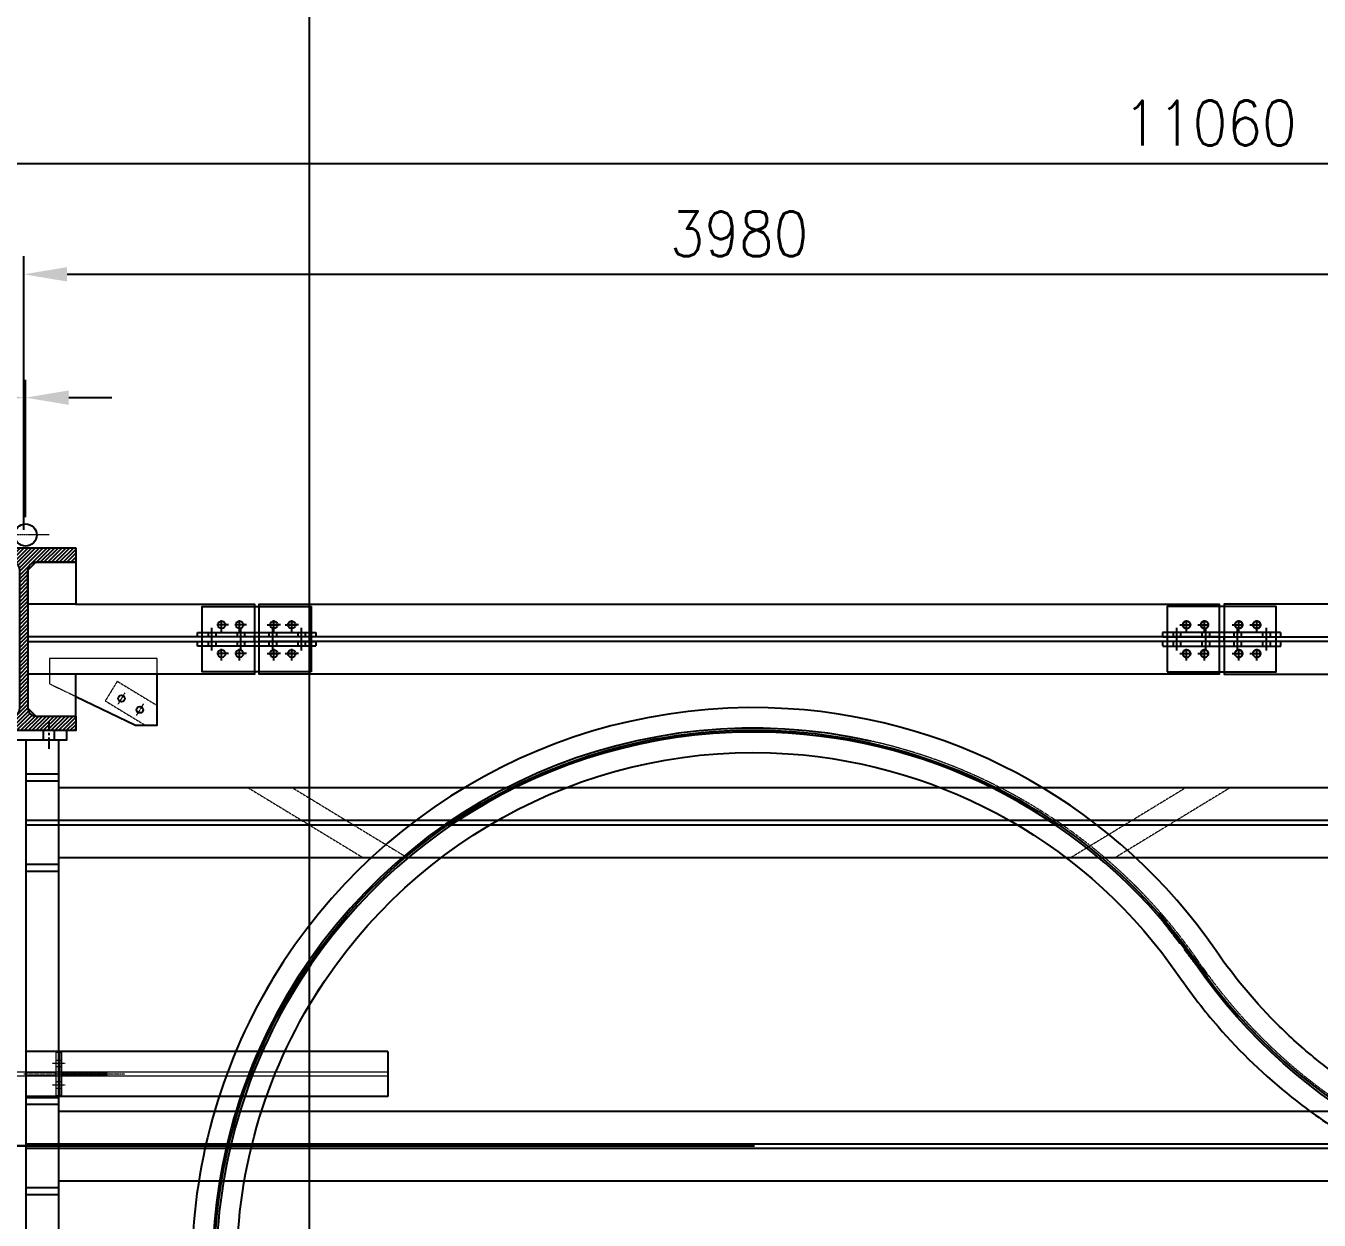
# Model space of a CAD drawing. Header units: millimetres. Extents: x 13669 to 217197, y -88248 to 24578.
# Drawn here: x 66070 to 69668, y -36798 to -33475 of the extents above; entities that cross this region are included whole.
import ezdxf

# ---------------------------------------------------------------- set-up
doc = ezdxf.new("R2010")
doc.units = ezdxf.units.MM
for name, pattern in [('CENTER', [50.8, 31.75, -6.35, 6.35, -6.35]), ('CENTER2', [1.125, 0.75, -0.125, 0.125, -0.125]), ('DASHED2', [0.375, 0.25, -0.125])]:
    doc.linetypes.add(name, pattern=pattern)
for name, color, linetype, lineweight in [('RELEVO', 170, 'Continuous', 30), ('Tx_EJES', 1, 'CENTER2', 5), ('Tx_M_OCULTAS FINO', 1, 'DASHED2', 5)]:
    doc.layers.add(name, color=color, linetype=linetype, lineweight=lineweight)
for name, color, linetype in [('SDDIM', 1, 'Continuous'), ('Tx-EJES', 1, 'CENTER'), ('Tx_DDIM', 1, 'Continuous'), ('Tx_M_EQUIPOS', 4, 'Continuous'), ('Tx_M_EXISTENTES', 8, 'Continuous'), ('Tx_M_OCULTOS', 2, 'DASHED2'), ('Tx_P_NUEVO', 4, 'Continuous')]:
    doc.layers.add(name, color=color, linetype=linetype)
doc.styles.add('ROMANS', font='romans.shx', dxfattribs={"width": 0.9})
doc.styles.get("Standard").update_dxf_attribs({"font": 'arial.ttf'})
doc.dimstyles.new('ESC 1-50', dxfattribs={"dimscale": 50, "dimtxt": 2.5, "dimasz": 2.4, "dimexe": 1, "dimexo": 1, "dimgap": 1, "dimtad": 1, "dimdec": 0, "dimtxsty": 'ROMANS', "dimcen": 2.5, "dimclrd": 256, "dimclre": 256, "dimclrt": 3, "dimadec": 0, "dimazin": 2, "dimtfac": 0.5, "dimtdec": 0, "dimtmove": 0, "dimatfit": 3, "dimfxl": 1, "dimtfill": 1, "dimtfillclr": 256, "dimtolj": 2, "dimlwd": -1, "dimarcsym": 0})
doc.dimstyles.new('ISO-25', dxfattribs={"dimtxt": 2.5, "dimasz": 2.5, "dimexe": 1.25, "dimexo": 0.625, "dimtad": 1, "dimtxsty": 'Standard', "dimcen": 2.5, "dimadec": 0, "dimazin": 0, "dimtfac": 1, "dimtmove": 0, "dimatfit": 3, "dimfxl": 1, "dimarcsym": 0})

# ---------------------------------------------------------------- blocks, each defined once
blk = doc.blocks.new('*D252')
at = {"layer": 'Defpoints', "color": 0, "transparency": 16777216}
for p in [(70044.5, -34166.6), (66064.5, -34927.4), (70044.5, -34927.4)]:
    blk.add_point(p, dxfattribs=at)
at = {"layer": 'Tx_DDIM', "lineweight": -2, "transparency": 16777216}
for p, q in [((66064.5, -34877.4), (66064.5, -34116.6)), ((70044.5, -34877.4), (70044.5, -34116.6))]:
    blk.add_line(p, q, dxfattribs=at)
at = {"layer": 'Tx_DDIM', "transparency": 16777216}
blk.add_line((66184.5, -34166.6), (69924.5, -34166.6), dxfattribs=at)
for points in [[(66184.5, -34146.6), (66184.5, -34186.6), (66064.5, -34166.6)], [(69924.5, -34146.6), (69924.5, -34186.6), (70044.5, -34166.6)]]:
    blk.add_solid(points, dxfattribs=at)
at = {"layer": 'Tx_DDIM', "color": 3, "transparency": 16777216, "insert": (68054.5, -34054.1), "char_height": 125, "attachment_point": 5, "style": 'ROMANS', "bg_fill": 3, "box_fill_scale": 1.1, "bg_fill_color": 256, "bg_fill_true_color": 13158600, "bg_fill_transparency": 0}
blk.add_mtext('\\A2;3980', dxfattribs=at)
blk = doc.blocks.new('*D254')
at = {"layer": 'Defpoints', "color": 0, "transparency": 16777216}
for p in [(74894.5, -33858.4), (74894.5, -34927.4), (63834.5, -35084.9)]:
    blk.add_point(p, dxfattribs=at)
at = {"layer": 'Tx_DDIM', "lineweight": -2, "transparency": 16777216}
for p, q in [((63834.5, -35034.9), (63834.5, -33808.4)), ((74894.5, -34877.4), (74894.5, -33808.4))]:
    blk.add_line(p, q, dxfattribs=at)
at = {"layer": 'Tx_DDIM', "transparency": 16777216}
blk.add_line((63954.5, -33858.4), (74774.5, -33858.4), dxfattribs=at)
for points in [[(63954.5, -33838.4), (63954.5, -33878.4), (63834.5, -33858.4)], [(74774.5, -33838.4), (74774.5, -33878.4), (74894.5, -33858.4)]]:
    blk.add_solid(points, dxfattribs=at)
at = {"layer": 'Tx_DDIM', "color": 3, "transparency": 16777216, "insert": (69364.5, -33745.9), "char_height": 125, "attachment_point": 5, "style": 'ROMANS', "bg_fill": 3, "box_fill_scale": 1.1, "bg_fill_color": 256, "bg_fill_true_color": 13158600, "bg_fill_transparency": 0}
blk.add_mtext('\\A2;11060', dxfattribs=at)
blk = doc.blocks.new('placas de union')
at = {"layer": 'Tx-EJES'}
for p, q in [((8488.1, 15089, -2003.9), (8450.4, 15089, -2003.9)), ((8469.3, 15070.2, -2003.9), (8469.3, 15107.9, -2003.9)), ((8538.1, 15089, -2003.9), (8500.4, 15089, -2003.9)), ((8519.3, 15070.2, -2003.9), (8519.3, 15107.9, -2003.9)), ((8633.4, 15089, -2003.9), (8595.7, 15089, -2003.9)), ((8614.5, 15070.2, -2003.9), (8614.5, 15107.9, -2003.9)), ((8683.4, 15089, -2003.9), (8645.7, 15089, -2003.9)), ((8664.5, 15070.2, -2003.9), (8664.5, 15107.9, -2003.9)), ((8488.1, 15009, -2003.9), (8450.4, 15009, -2003.9)), ((8469.3, 14990.2, -2003.9), (8469.3, 15027.9, -2003.9)), ((8538.1, 15009, -2003.9), (8500.4, 15009, -2003.9)), ((8519.3, 14990.2, -2003.9), (8519.3, 15027.9, -2003.9)), ((8633.4, 15009, -2003.9), (8595.7, 15009, -2003.9)), ((8614.5, 14990.2, -2003.9), (8614.5, 15027.9, -2003.9)), ((8683.4, 15009, -2003.9), (8645.7, 15009, -2003.9)), ((8664.5, 14990.2, -2003.9), (8664.5, 15027.9, -2003.9))]:
    blk.add_line(p, q, dxfattribs=at)
at = {"layer": 'Tx_M_EQUIPOS', "elevation": -2003.9}
blk.add_lwpolyline([(8718.5, 14958.2), (8415.3, 14958.2), (8415.3, 15139.8), (8718.5, 15139.8)], close=True, dxfattribs=at)
at = {"layer": 'Tx_M_EQUIPOS'}
for centre in [(8469.3, 15089, -2003.9), (8519.3, 15089, -2003.9), (8614.5, 15089, -2003.9), (8664.5, 15089, -2003.9), (8469.3, 15009, -2003.9), (8519.3, 15009, -2003.9), (8614.5, 15009, -2003.9), (8664.5, 15009, -2003.9)]:
    blk.add_circle(centre, 10.5, dxfattribs=at)
at = {"layer": 'Tx_M_OCULTOS'}
for p, q in [((8442.5, 15042.8, -2003.9), (8442.5, 15080.5, -2003.9)), ((8522.5, 15042.8, -2003.9), (8522.5, 15080.5, -2003.9)), ((8611.4, 15042.8, -2003.9), (8611.4, 15080.5, -2003.9)), ((8691.4, 15042.8, -2003.9), (8691.4, 15080.5, -2003.9)), ((8432.2, 15068, -2003.9), (8432.2, 15055.3, -2003.9)), ((8432.2, 15042.7, -2003.9), (8432.2, 15030, -2003.9)), ((8442.5, 15017.5, -2003.9), (8442.5, 15055.2, -2003.9)), ((8453, 15068, -2003.9), (8453, 15055.3, -2003.9)), ((8453, 15042.7, -2003.9), (8453, 15030, -2003.9)), ((8512.2, 15068, -2003.9), (8512.2, 15055.3, -2003.9)), ((8512.2, 15042.7, -2003.9), (8512.2, 15030, -2003.9)), ((8522.5, 15017.5, -2003.9), (8522.5, 15055.2, -2003.9)), ((8533, 15068, -2003.9), (8533, 15055.3, -2003.9)), ((8533, 15042.7, -2003.9), (8533, 15030, -2003.9)), ((8601.1, 15068, -2003.9), (8601.1, 15055.3, -2003.9)), ((8601.1, 15042.7, -2003.9), (8601.1, 15030, -2003.9)), ((8611.4, 15017.5, -2003.9), (8611.4, 15055.2, -2003.9)), ((8621.9, 15068, -2003.9), (8621.9, 15055.3, -2003.9)), ((8621.9, 15042.7, -2003.9), (8621.9, 15030, -2003.9)), ((8681.1, 15068, -2003.9), (8681.1, 15055.3, -2003.9)), ((8681.1, 15042.7, -2003.9), (8681.1, 15030, -2003.9)), ((8691.4, 15017.5, -2003.9), (8691.4, 15055.2, -2003.9)), ((8701.9, 15068, -2003.9), (8701.9, 15055.3, -2003.9)), ((8701.9, 15042.7, -2003.9), (8701.9, 15030, -2003.9))]:
    blk.add_line(p, q, dxfattribs=at)
at = {"layer": 'Tx_M_OCULTOS', "elevation": -2003.9}
for points in [[(8402.5, 15068), (8731.4, 15068), (8731.4, 15055.3), (8402.5, 15055.3)], [(8402.5, 15042.7), (8731.4, 15042.7), (8731.4, 15030), (8402.5, 15030)]]:
    blk.add_lwpolyline(points, close=True, dxfattribs=at)
blk = doc.blocks.new('A$C245f907e')
at = {"layer": 'Tx_M_EQUIPOS'}
blk.add_lwpolyline([(-144.5, 0), (-144.5, -40.4), (-33.5, -40.4, -0.414214), (-11.3, -62.6), (-11.3, -446.4, -0.414214), (-33.5, -468.6), (-144.5, -468.6), (-144.5, -509), (144.5, -509), (144.5, -468.6), (33.5, -468.6, -0.414214), (11.3, -446.4), (11.3, -62.6, -0.414214), (33.5, -40.4), (144.5, -40.4), (144.5, 0)], format="xyb", close=True, dxfattribs=at)
blk = doc.blocks.new('*D281')
at = {"layer": 'Defpoints', "color": 0, "transparency": 16777216}
for p in [(66064.5, -34509.8), (66064.5, -34601), (66069.3, -34891.9)]:
    blk.add_point(p, dxfattribs=at)
at = {"layer": 'SDDIM', "lineweight": -2, "transparency": 16777216}
for p, q in [((66064.5, -34551), (66064.5, -34459.8)), ((66069.3, -34841.9), (66069.3, -34459.8))]:
    blk.add_line(p, q, dxfattribs=at)
at = {"layer": 'SDDIM', "transparency": 16777216}
for p, q in [((65944.5, -34509.8), (65649.5, -34509.8)), ((66069.3, -34509.8), (66064.5, -34509.8)), ((66189.3, -34509.8), (66309.3, -34509.8))]:
    blk.add_line(p, q, dxfattribs=at)
for points in [[(65944.5, -34489.8), (65944.5, -34529.8), (66064.5, -34509.8)], [(66189.3, -34489.8), (66189.3, -34529.8), (66069.3, -34509.8)]]:
    blk.add_solid(points, dxfattribs=at)
at = {"layer": 'SDDIM', "color": 3, "transparency": 16777216, "insert": (65737, -34397.3), "char_height": 125, "attachment_point": 5, "style": 'ROMANS', "bg_fill": 3, "box_fill_scale": 1.1, "bg_fill_color": 256, "bg_fill_true_color": 13158600, "bg_fill_transparency": 0}
blk.add_mtext('\\A2;5', dxfattribs=at)
blk = doc.blocks.new('A$C30D82DAE')
at = {"layer": 'Tx_M_EQUIPOS'}
for points in [[(-104.9, 60), (-97, 60), (-97, -60), (-104.9, -60)], [(-104.9, 4), (-229.9, 4), (-229.9, -4), (-104.9, -4)]]:
    blk.add_lwpolyline(points, close=True, dxfattribs=at)
at = {"layer": 'Tx_M_OCULTAS FINO'}
blk.add_line((-89.1, -39), (-104.9, -39), dxfattribs=at)
blk = doc.blocks.new('*D292')
at = {"color": 0, "lineweight": -2, "transparency": 16777216}
for p, q in [((63617.2, -36620.3), (61623.1, -38064)), ((64806.5, -42458.9), (61682.8, -38144.3)), ((66858.2, -41096.9), (64864.2, -42540.6))]:
    blk.add_line(p, q, dxfattribs=at)
at = {"color": 0, "transparency": 16777216}
for points in [[(61696.3, -38134.5), (61669.3, -38154.1), (61624.1, -38063.3)], [(64820, -42449.1), (64793, -42468.6), (64865.2, -42539.9)]]:
    blk.add_solid(points, dxfattribs=at)
at = {"layer": 'Defpoints', "color": 0, "transparency": 16777216}
for p in [(63617.7, -36619.9), (61624.1, -38063.3), (66858.7, -41096.5)]:
    blk.add_point(p, dxfattribs=at)
at = {"color": 0, "transparency": 16777216, "insert": (63366.8, -40213.1), "char_height": 250, "attachment_point": 5, "rotation": 305.9046}
blk.add_mtext('5526,66', dxfattribs=at)

msp = doc.modelspace()

# ---------------------------------------------------------------- linework, layer by layer
at = {"layer": 'RELEVO'}
msp.add_line((63597.4744283, -36591.8641321), (68097.4744283, -36591.8641321), dxfattribs=at)
at = {"layer": 'Tx-EJES'}
for p, q in [((66633.4994279, -35141.8641321), (66595.7994279, -35141.8641321)), ((66633.4994279, -35141.8641321), (66595.7994279, -35141.8641321)), ((66614.6494279, -35160.7141321), (66614.6494279, -35123.0141321)), ((66614.6494279, -35160.7141321), (66614.6494279, -35123.0141321)), ((66683.4994279, -35141.8641321), (66645.7994279, -35141.8641321)), ((66683.4994279, -35141.8641321), (66645.7994279, -35141.8641321)), ((66664.6494279, -35160.7141321), (66664.6494279, -35123.0141321)), ((66664.6494279, -35160.7141321), (66664.6494279, -35123.0141321)), ((66741.0494279, -35141.864132), (66778.7494279, -35141.864132)), ((66778.7494279, -35141.8641321), (66741.0494279, -35141.8641321)), ((66759.8994279, -35160.714132), (66759.8994279, -35123.014132)), ((66759.8994279, -35160.7141321), (66759.8994279, -35123.0141321)), ((66791.0494279, -35141.864132), (66828.7494279, -35141.864132)), ((66828.7494279, -35141.8641321), (66791.0494279, -35141.8641321)), ((66809.8994279, -35160.714132), (66809.8994279, -35123.014132)), ((66809.8994279, -35160.7141321), (66809.8994279, -35123.0141321)), ((69280.534871, -35141.864132), (69318.234871, -35141.864132)), ((69299.384871, -35160.714132), (69299.384871, -35123.014132)), ((69330.534871, -35141.864132), (69368.234871, -35141.864132)), ((69349.384871, -35160.714132), (69349.384871, -35123.014132)), ((69425.784871, -35141.8641321), (69463.484871, -35141.8641321)), ((69444.634871, -35160.7141321), (69444.634871, -35123.0141321)), ((69475.784871, -35141.8641321), (69513.484871, -35141.8641321)), ((69494.634871, -35160.7141321), (69494.634871, -35123.0141321)), ((66633.4994279, -35221.8641321), (66595.7994279, -35221.8641321)), ((66633.4994279, -35221.8641321), (66595.7994279, -35221.8641321)), ((66614.6494279, -35240.7141321), (66614.6494279, -35203.0141321)), ((66614.6494279, -35240.7141321), (66614.6494279, -35203.0141321)), ((66683.4994279, -35221.8641321), (66645.7994279, -35221.8641321)), ((66683.4994279, -35221.8641321), (66645.7994279, -35221.8641321)), ((66664.6494279, -35240.7141321), (66664.6494279, -35203.0141321)), ((66664.6494279, -35240.7141321), (66664.6494279, -35203.0141321)), ((66741.0494279, -35221.864132), (66778.7494279, -35221.864132)), ((66778.7494279, -35221.8641321), (66741.0494279, -35221.8641321)), ((66759.8994279, -35240.714132), (66759.8994279, -35203.014132)), ((66759.8994279, -35240.7141321), (66759.8994279, -35203.0141321)), ((66791.0494279, -35221.864132), (66828.7494279, -35221.864132)), ((66828.7494279, -35221.8641321), (66791.0494279, -35221.8641321)), ((66809.8994279, -35240.714132), (66809.8994279, -35203.014132)), ((66809.8994279, -35240.7141321), (66809.8994279, -35203.0141321)), ((69280.534871, -35221.864132), (69318.234871, -35221.864132)), ((69299.384871, -35240.714132), (69299.384871, -35203.014132)), ((69330.534871, -35221.864132), (69368.234871, -35221.864132)), ((69349.384871, -35240.714132), (69349.384871, -35203.014132)), ((69425.784871, -35221.8641321), (69463.484871, -35221.8641321)), ((69444.634871, -35240.7141321), (69444.634871, -35203.0141321)), ((69475.784871, -35221.8641321), (69513.484871, -35221.8641321)), ((69494.634871, -35240.7141321), (69494.634871, -35203.0141321)), ((66134.474428, -35486.7641321), (66134.474428, -35411.3641321))]:
    msp.add_line(p, q, dxfattribs=at)
at = {"layer": 'Tx_EJES'}
for p, q in [((66345.8564697, -35330.7191258), (66326.1140164, -35363.1881193)), ((66397.1233015, -35361.8914205), (66377.3808482, -35394.360414)), ((66143.5744276, -36361.8641325), (66179.3744276, -36361.8641325)), ((66345.7244283, -36391.8641321), (66064.4744283, -36391.8641321)), ((66143.5744276, -36421.8641325), (66179.3744276, -36421.8641325))]:
    msp.add_line(p, q, dxfattribs=at)
at = {"layer": 'Tx_M_EQUIPOS'}
for p, q in [((65967.4744281, -35461.7641321), (66161.4744281, -35461.7641321)), ((66161.4744281, -39286.364132), (66161.4744281, -35461.7641321)), ((66161.4744279, -35594.8641321), (69947.4744281, -35594.8641321)), ((66161.4744279, -35788.8641321), (69947.4744281, -35788.8641321)), ((67077.3315065, -36329.3641321), (66069.3158471, -36329.3641321)), ((67077.3315065, -36329.3641321), (67077.3315065, -36454.3641321)), ((67077.3315065, -36454.3641321), (66069.3158471, -36454.3641321)), ((66161.4744279, -36494.8641321), (69947.4744281, -36494.8641321)), ((66161.4744279, -36688.8641321), (69947.4744281, -36688.8641321))]:
    msp.add_line(p, q, dxfattribs=at)
for points in [[(66097.9744279, -35395.9641321), (66208.974428, -35395.9641321), (66208.974428, -35278.8641321), (66075.774428, -35278.8641321), (66075.7744279, -35373.7641321), (66097.9744279, -35395.9641321)], [(66208.9744282, -35341.0704983), (66375.3415653, -35421.0887245), (66435.3415653, -35421.0887245), (66435.3415653, -35278.8641321)]]:
    msp.add_lwpolyline(points, dxfattribs=at)
msp.add_lwpolyline([(65944.4744281, -35461.7641321), (66184.4744281, -35461.7641321), (66184.4744281, -35436.3641321), (65944.4744281, -35436.3641321)], close=True, dxfattribs=at)
for centre, radius in [((66614.6494279, -35141.8641321), 10.5), ((66614.6494279, -35141.8641321), 10.5), ((66664.6494279, -35141.8641321), 10.5), ((66664.6494279, -35141.8641321), 10.5), ((66759.8994279, -35141.864132), 10.5), ((66759.8994279, -35141.8641321), 10.5), ((66809.8994279, -35141.864132), 10.5), ((66809.8994279, -35141.8641321), 10.5), ((69299.384871, -35141.864132), 10.5), ((69349.384871, -35141.864132), 10.5), ((69444.634871, -35141.8641321), 10.5), ((69494.634871, -35141.8641321), 10.5), ((66614.6494279, -35221.8641321), 10.5), ((66614.6494279, -35221.8641321), 10.5), ((66664.6494279, -35221.8641321), 10.5), ((66664.6494279, -35221.8641321), 10.5), ((66759.8994279, -35221.864132), 10.5), ((66759.8994279, -35221.8641321), 10.5), ((66809.8994279, -35221.864132), 10.5), ((66809.8994279, -35221.8641321), 10.5), ((69299.384871, -35221.864132), 10.5), ((69349.384871, -35221.864132), 10.5), ((69444.634871, -35221.8641321), 10.5), ((69494.634871, -35221.8641321), 10.5), ((66335.985243, -35346.9536225), 9), ((66387.2520748, -35378.1259173), 9)]:
    msp.add_circle(centre, radius, dxfattribs=at)
at = {"layer": 'Tx_M_EXISTENTES'}
for points in [[(70566.216167, -36672.2274351, -0.1206004276), (69902.3025807, -36509.7274351, -0.0156630846), (69823.7820142, -36465.6611371, -0.0331131326), (69667.7753156, -36356.8728297, -0.0254635619), (69558.3564297, -36259.7274351, -0.0478802715), (69381.7921538, -36049.3107684, 0.2305128716), (68191.3747479, -35375.2412216, 0.2888950362), (66729.1618526, -36174.7274351)], [(68421.0641301, -35465.2026113, 0.3259438051), (66794.9021012, -36174.7274351)], [(70566.216167, -36740.1274351, -0.2469281461), (69325.846143, -36087.7874351, 0.2297689492), (68191.3747479, -35443.2784216, 0.2827704654), (66807.4290772, -36174.7274351)], [(66874.2082636, -36174.7274351, -0.2770980326), (68191.3747479, -35500.5038647, -0.2290890454), (69278.7987613, -36120.1441018, 0.028270565), (69386.9022775, -36259.7274351, 0.0454955289), (69591.7270249, -36456.1107337), (69591.7270249, -36456.1107337, 0.0304541927), (69747.3156455, -36565.4446049, 0.1387945053), (70566.216167, -36797.2274351), (71575.4723007, -36797.2274351)], [(66754.0026916, -36131.7274351, 0.1357620361), (66531.8747481, -36934.7274351, 0.1534125901), (66812.6936021, -37828.4274351, 0.0548937564)], [(66821.0247727, -36131.7274351, 0.1415926373), (66588.9747481, -36934.7274351, 0.160251766), (66882.9584406, -37828.4274351, 0.0570164597)], [(66833.8113185, -36131.7274351, 0.1427565611), (66599.7747481, -36934.7274351, 0.1616217045), (66896.4058545, -37828.4274351, 0.0574367404)], [(66968.4499904, -37828.4274351, -0.1693200221), (66656.8747481, -36934.7274351, -0.1492709435), (66902.0672165, -36131.7274351)]]:
    msp.add_lwpolyline(points, format="xyb", dxfattribs=at)
at = {"layer": 'Tx_M_EXISTENTES', "color": 6}
msp.add_lwpolyline([(70311.2944147, -38434.7274351), (68094.3747481, -38434.7274351, -1.6557890718), (69330.2954576, -36084.7274351, 0.2469281461), (70566.216167, -36734.7274351), (71575.4723007, -36734.7274351)], format="xyb", dxfattribs=at)
at = {"layer": 'Tx_M_OCULTAS FINO'}
for p, q in [((66324.2634297, -35298.8641321), (66291.012982, -35353.5487527)), ((66324.2634297, -35298.8641321), (66435.3415653, -35366.4041039)), ((66291.012982, -35353.5487527), (66402.0911176, -35421.0887245)), ((66687.8870358, -35594.8641321), (67006.944887, -35788.8641321)), ((66811.0733471, -35594.8641321), (67130.1311983, -35788.8641321)), ((69297.8755091, -35594.8641321), (68978.8176578, -35788.8641321)), ((69421.0618204, -35594.8641321), (69102.0039691, -35788.8641321)), ((66153.5744276, -36352.8641325), (66169.3744276, -36352.8641325)), ((66153.5744276, -36370.8641325), (66169.3744276, -36370.8641325)), ((67077.3315065, -36386.4641321), (66021.4744281, -36386.4641321)), ((67077.3315065, -36397.2641321), (66021.4744281, -36397.2641321)), ((66153.5744276, -36412.8641325), (66169.3744276, -36412.8641325))]:
    msp.add_line(p, q, dxfattribs=at)
msp.add_lwpolyline([(66435.3415653, -35278.8641321), (66435.3415653, -35235.6550239), (66135.3415653, -35235.6550239), (66135.3415653, -35305.6550239), (66208.9744282, -35341.0704983)], dxfattribs=at)
msp.add_lwpolyline([(70566.216167, -36729.3274351, -0.2469281461), (69334.7447721, -36081.6674351, 0.2298917564), (68191.3747479, -35432.4557686, 0.1974845647)], format="xyb", dxfattribs=at)
for points in [[(69219.8435184, -35950.4980575), (69279.6511923, -36028.4274351), (69285.9976115, -36023.5568127), (69226.1899376, -35945.6274351)], [(69352.8668687, -36123.8274351), (69293.0591948, -36045.8980575), (69299.405614, -36041.0274351), (69359.2132879, -36118.9568127)], [(66153.5744279, -36387.8641325), (66070.7744279, -36387.8641325), (66070.7744279, -36395.8641325), (66153.5744279, -36395.8641325)]]:
    msp.add_lwpolyline(points, close=True, dxfattribs=at)
at = {"layer": 'Tx_M_OCULTAS FINO', "elevation": 0}
msp.add_lwpolyline([(66161.4744276, -36331.8641325), (66153.5744276, -36331.8641325), (66153.5744276, -36451.8641325), (66161.4744276, -36451.8641325)], close=True, dxfattribs=at)
at = {"layer": 'Tx_M_OCULTOS'}
for p, q in [((66587.8244279, -35188.0641321), (66587.8244279, -35150.3641321)), ((66667.8244279, -35188.0641321), (66667.8244279, -35150.3641321)), ((66756.7244279, -35188.0641321), (66756.7244279, -35150.3641321)), ((66836.7244279, -35188.0641321), (66836.7244279, -35150.3641321)), ((66705.7744279, -35175.5641321), (66075.7744279, -35175.5641321)), ((66075.7744279, -35175.5641321), (66075.7744279, -35188.1641321)), ((66075.7744279, -35188.1641321), (66705.7744279, -35188.1641321)), ((66577.5790103, -35162.8641321), (66577.5790103, -35175.5641321)), ((66577.5790103, -35188.1641321), (66577.5790103, -35200.8641321)), ((66587.8244279, -35213.3641321), (66587.8244279, -35175.6641321)), ((66598.3494279, -35162.8641321), (66598.3494279, -35175.5641321)), ((66598.3494279, -35188.1641321), (66598.3494279, -35200.8641321)), ((66657.5790103, -35162.8641321), (66657.5790103, -35175.5641321)), ((66657.5790103, -35188.1641321), (66657.5790103, -35200.8641321)), ((66667.8244279, -35213.3641321), (66667.8244279, -35175.6641321)), ((66678.3494279, -35162.8641321), (66678.3494279, -35175.5641321)), ((66678.3494279, -35188.1641321), (66678.3494279, -35200.8641321)), ((66705.7744279, -35188.1641321), (66705.7744279, -35175.5641321)), ((69390.509871, -35175.5641322), (66718.774428, -35175.5641322)), ((69390.509871, -35188.1641322), (66718.774428, -35188.1641322)), ((66746.4790103, -35162.8641321), (66746.4790103, -35175.5641321)), ((66746.4790103, -35188.1641321), (66746.4790103, -35200.8641321)), ((66756.7244279, -35213.3641321), (66756.7244279, -35175.6641321)), ((66767.2494279, -35162.8641321), (66767.2494279, -35175.5641321)), ((66767.2494279, -35188.1641321), (66767.2494279, -35200.8641321)), ((66826.4790103, -35162.8641321), (66826.4790103, -35175.5641321)), ((66826.4790103, -35188.1641321), (66826.4790103, -35200.8641321)), ((66836.7244279, -35213.3641321), (66836.7244279, -35175.6641321)), ((66847.2494279, -35162.8641321), (66847.2494279, -35175.5641321)), ((66847.2494279, -35188.1641321), (66847.2494279, -35200.8641321)), ((66118.974428, -35461.7641321), (66118.974428, -35436.3641321)), ((66149.974428, -35461.7641321), (66149.974428, -35436.3641321)), ((66070.7744281, -38038.8641321), (66070.7744281, -35461.7641321)), ((66070.7744281, -35556.7641321), (66161.4744281, -35556.7641321)), ((66070.7744281, -35575.8141321), (66161.4744281, -35575.8141321)), ((66070.7744279, -35685.5641321), (66161.4744279, -35685.5641321)), ((66161.4744279, -35685.5641321), (69947.4744281, -35685.5641321)), ((66070.7744279, -35698.1641321), (66161.4744279, -35698.1641321)), ((66161.4744279, -35698.1641321), (69947.4744281, -35698.1641321)), ((66070.7744281, -35807.9141321), (66161.4744281, -35807.9141321)), ((66070.7744281, -35826.9641321), (66161.4744281, -35826.9641321)), ((66070.7744281, -36456.7641321), (66161.4744281, -36456.7641321)), ((66070.7744281, -36475.8141321), (66161.4744281, -36475.8141321)), ((66070.7744279, -36585.5641321), (66161.4744279, -36585.5641321)), ((66161.4744279, -36585.5641321), (69947.4744281, -36585.5641321)), ((66070.7744279, -36598.1641321), (66161.4744279, -36598.1641321)), ((66161.4744279, -36598.1641321), (69947.4744281, -36598.1641321)), ((66070.7744281, -36707.9141321), (66161.4744281, -36707.9141321)), ((66070.7744281, -36726.9641321), (66161.4744281, -36726.9641321))]:
    msp.add_line(p, q, dxfattribs=at)
for points in [[(66547.8244279, -35162.8641321), (66876.7244279, -35162.8641321), (66876.7244279, -35175.5641321), (66547.8244279, -35175.5641321)], [(66547.8244279, -35188.1641321), (66876.7244279, -35188.1641321), (66876.7244279, -35200.8641321), (66547.8244279, -35200.8641321)], [(70033.1744281, -35188.1641321), (69403.509871, -35188.1641321), (69403.509871, -35175.5641321), (70033.1744281, -35175.5641321)]]:
    msp.add_lwpolyline(points, close=True, dxfattribs=at)

# ---------------------------------------------------------------- block references
at = {"xscale": -1}
msp.add_blockref('A$C30D82DAE', (66064.4744276, -36391.8641325), dxfattribs=at)

# ---------------------------------------------------------------- dimensions: what is measured, and where the dimension line sits
dim = msp.add_aligned_dim(p1=(66858.7472091, -41096.5103468), p2=(63617.7069365, -36619.9465909), distance=2461.2217297, dimstyle='ISO-25', override={"dimtxt": 250, "dimasz": 100})
dim.commit()
dim.dimension.update_dxf_attribs({"geometry": '*D292', "text_midpoint": (63366.8498261, -40213.1089871)})
at = {"layer": 'Tx_DDIM'}
dim = msp.add_linear_dim(base=(70044.4744281, -34166.5731402), p1=(66064.4744281, -34927.3641321), p2=(70044.4744281, -34927.3641321), dimstyle='ESC 1-50', dxfattribs=at)
dim.commit()
dim.dimension.update_dxf_attribs({"geometry": '*D252', "text_midpoint": (68054.4744281, -34166.5731402), "dimtype": 160})

# ---------------------------------------------------------------- next in the draw order: dimensions: what is measured, and where the dimension line sits
dim = msp.add_linear_dim(base=(74894.4744281, -33858.4423981), p1=(63834.4744281, -35084.8641321), p2=(74894.4744281, -34927.3641321), dimstyle='ESC 1-50', dxfattribs=at)
dim.commit()
dim.dimension.update_dxf_attribs({"geometry": '*D254', "text_midpoint": (69364.4744281, -33745.9423981)})

# ---------------------------------------------------------------- next in the draw order: hatches: boundary and pattern name
h = msp.add_hatch()
h.set_pattern_fill('ANSI31', color=1, scale=60, angle=360)
h.set_pattern_definition([(45, (82825.552, -9766.8225), (-5.3033009, 5.3033009), [])])
h.paths.add_polyline_path([(66075.7744279, -34989.9641321), (66075.7744279, -35373.7641321, 0.4142135624), (66097.9744279, -35395.9641321), (66208.9744279, -35395.9641321), (66208.9744279, -35436.3641321), (65919.9744279, -35436.3641321), (65919.9744279, -35395.9641321), (66030.9744279, -35395.9641321, 0.4142135624), (66053.1744279, -35373.7641321), (66053.1744279, -34989.9641321, 0.4142135624), (66030.9744279, -34967.7641321), (65919.9744279, -34967.7641321), (65919.9744279, -34927.3641321), (66208.9744279, -34927.3641321), (66208.9744279, -34967.7641321), (66097.9744279, -34967.7641321, 0.4142135624)])

# ---------------------------------------------------------------- next in the draw order: linework, layer by layer
for p, q in [((66858.747209, -41096.5103467), (66858.747209, -7128.4107802)), ((66858.747209, -41096.5104442), (66858.747209, -14397.8539817))]:
    msp.add_line(p, q)
at = {"layer": 'Tx_M_EQUIPOS'}
for points in [[(66097.9744279, -34967.7641321), (66208.974428, -34967.7641321), (66208.974428, -35084.8641321), (66075.7744279, -35084.8641321), (66075.7744279, -34989.9641321), (66097.9744279, -34967.7641321)], [(66207.9744278, -35084.8641321), (66705.7744279, -35084.8641321), (66705.7744279, -35091.0641321), (66705.7744279, -35272.6641321), (66705.7744279, -35278.8641321), (66207.9744278, -35278.8641321)], [(69900.9744281, -35084.8641321), (69403.509871, -35084.8641321), (69403.509871, -35091.0641321), (69403.509871, -35272.6641321), (69403.509871, -35278.8641321), (69900.9744281, -35278.8641321)]]:
    msp.add_lwpolyline(points, dxfattribs=at)
for points in [[(66863.8744279, -35272.6641321), (66560.6744279, -35272.6641321), (66560.6744279, -35091.0641321), (66863.8744279, -35091.0641321)], [(69390.509871, -35272.664132), (69390.509871, -35278.8641321), (66718.774428, -35278.864132), (66718.774428, -35272.664132), (66718.774428, -35091.064132), (66718.774428, -35084.864132), (69390.509871, -35084.8641321), (69390.509871, -35091.064132)]]:
    msp.add_lwpolyline(points, close=True, dxfattribs=at)

# ---------------------------------------------------------------- next in the draw order: block references
at = {"xscale": -1, "rotation": 359.9999999999997}
msp.add_blockref('A$C245f907e', (66064.4744279, -34927.3641321), dxfattribs=at)
at = {"layer": 'Tx_P_NUEVO', "xscale": -1}
msp.add_blockref('placas de union', (77963.9197896, -50230.8669005, 2003.877058), dxfattribs=at)

# ---------------------------------------------------------------- next in the draw order: dimensions: what is measured, and where the dimension line sits
at = {"layer": 'SDDIM'}
dim = msp.add_linear_dim(base=(66064.4744281, -34509.7643174), p1=(66069.3158471, -34891.8641321), p2=(66064.4744281, -34601.0343148), dimstyle='ESC 1-50', override={"dimtfillclr": 0, "dimarcsym": 1}, dxfattribs=at)
dim.commit()
dim.dimension.update_dxf_attribs({"geometry": '*D281', "text_midpoint": (65736.9744281, -34397.2643174)})

# ---------------------------------------------------------------- next in the draw order: linework, layer by layer
msp.add_circle((66069.3158471, -34891.8641321), 30.9225978, dxfattribs=at)
at = {"layer": 'Tx_EJES', "color": 2, "ltscale": 5}
msp.add_line((66134.6944392, -34891.8641321), (66003.937255, -34891.8641321), dxfattribs=at)

doc.saveas('drawing.dxf')
